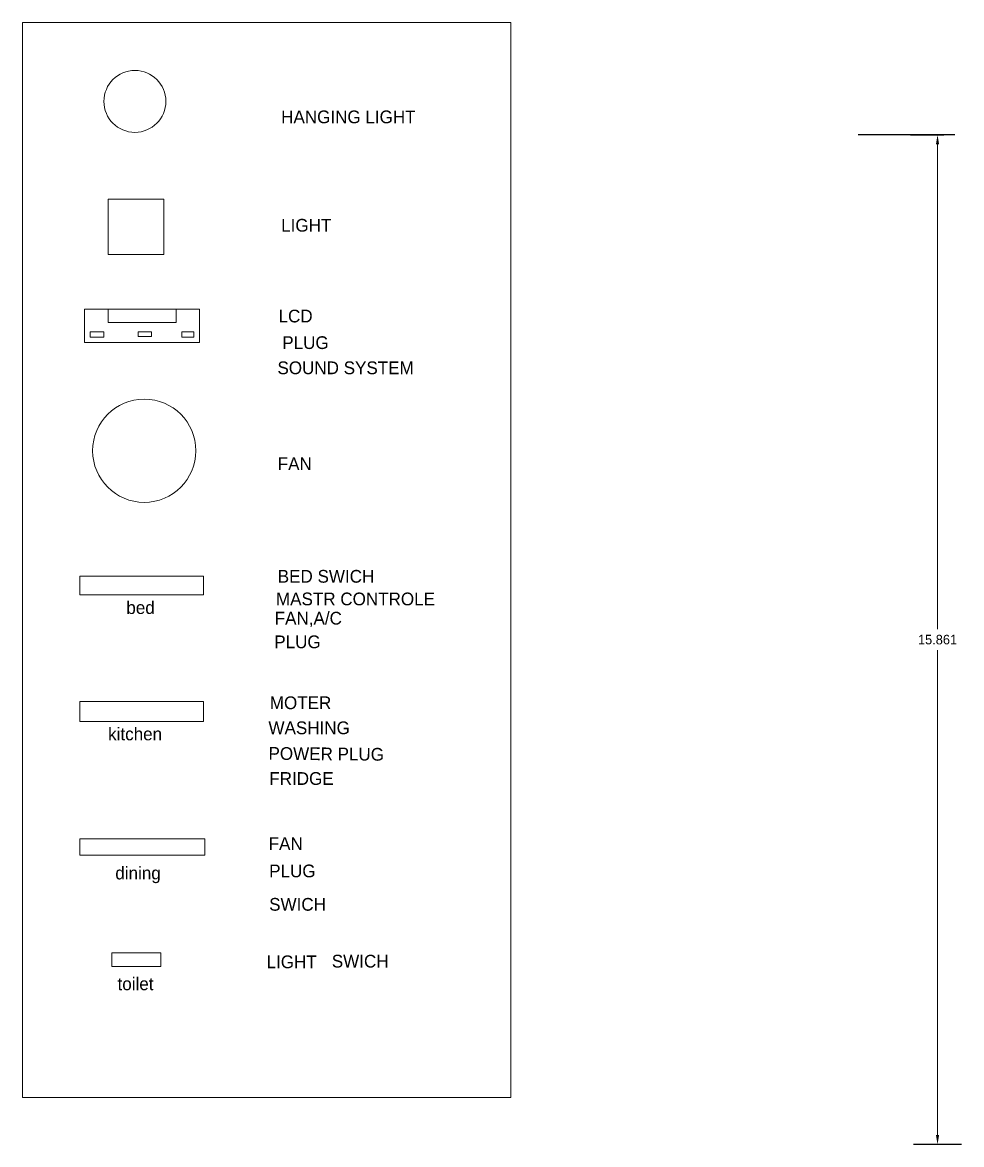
# Model space of a CAD drawing. Header units: inches. Extents: x -100 to 1476, y -184 to 112.
# Drawn here: x -99.82 to -85.07, y 21.95 to 39.57 of the extents above; entities that cross this region are included whole.
import ezdxf

# ---------------------------------------------------------------- set-up
doc = ezdxf.new("R2010")
doc.units = ezdxf.units.IN
doc.header["$MEASUREMENT"] = 0
doc.header["$PDMODE"] = 66
doc.dimstyles.get("Standard").update_dxf_attribs({"dimtxt": 0.15, "dimasz": 0.15, "dimexe": 0.1, "dimexo": 0.0625, "dimgap": 0.09, "dimtad": 0, "dimtih": 1, "dimtoh": 1, "dimdec": 4, "dimdsep": 46, "dimtxsty": 'Standard', "dimcen": 0.09, "dimadec": 0, "dimazin": 0, "dimtfac": 1, "dimtdec": 4, "dimtofl": 0, "dimtmove": 0, "dimatfit": 3, "dimfxl": 0, "dimtolj": 1, "dimtzin": 0, "dimlwd": 15, "dimarcsym": 0})

# ---------------------------------------------------------------- blocks, each defined once
blk = doc.blocks.new('*D362')
at = {"color": 0, "lineweight": -2, "transparency": 16777216}
for p, q in [((-85.876, 37.808), (-85.352, 37.808)), ((-85.515, 21.947), (-85.552, 21.947))]:
    blk.add_line(p, q, dxfattribs=at)
at = {"color": 0, "lineweight": 15, "transparency": 16777216}
for p, q in [((-85.452, 37.658), (-85.452, 30.042)), ((-85.452, 22.097), (-85.452, 29.712))]:
    blk.add_line(p, q, dxfattribs=at)
at = {"color": 0, "linetype": 'ByBlock', "lineweight": 18, "ltscale": 0.0008, "transparency": 16777216}
for points in [[(-85.427, 37.658), (-85.477, 37.658), (-85.452, 37.808)], [(-85.477, 22.097), (-85.427, 22.097), (-85.452, 21.947)]]:
    blk.add_solid(points, dxfattribs=at)
at = {"layer": 'Defpoints', "color": 0, "linetype": 'ByBlock', "lineweight": 18, "transparency": 16777216}
for p in [(-85.938, 37.808), (-85.452, 21.947), (-85.452, 21.947)]:
    blk.add_point(p, dxfattribs=at)
at = {"color": 0, "linetype": 'ByBlock', "ltscale": 0.0008, "transparency": 16777216, "insert": (-85.452, 29.877), "char_height": 0.15, "attachment_point": 5}
blk.add_mtext('\\A1;15.861', dxfattribs=at)
blk = doc.blocks.new('*D358')
at = {"color": 0, "lineweight": -2, "transparency": 16777216}
for p, q in [((-85.876, 37.808), (-85.352, 37.808)), ((-85.515, 21.947), (-85.552, 21.947))]:
    blk.add_line(p, q, dxfattribs=at)
at = {"color": 0, "lineweight": 15, "transparency": 16777216}
for p, q in [((-85.452, 37.658), (-85.452, 30.042)), ((-85.452, 22.097), (-85.452, 29.712))]:
    blk.add_line(p, q, dxfattribs=at)
at = {"color": 0, "linetype": 'ByBlock', "lineweight": 18, "ltscale": 0.0008, "transparency": 16777216}
for points in [[(-85.427, 37.658), (-85.477, 37.658), (-85.452, 37.808)], [(-85.477, 22.097), (-85.427, 22.097), (-85.452, 21.947)]]:
    blk.add_solid(points, dxfattribs=at)
at = {"layer": 'Defpoints', "color": 0, "linetype": 'ByBlock', "lineweight": 18, "transparency": 16777216}
for p in [(-85.938, 37.808), (-85.452, 21.947), (-85.452, 21.947)]:
    blk.add_point(p, dxfattribs=at)
at = {"color": 0, "linetype": 'ByBlock', "ltscale": 0.0008, "transparency": 16777216, "insert": (-85.452, 29.877), "char_height": 0.15, "attachment_point": 5}
blk.add_mtext('\\A1;15.861', dxfattribs=at)

msp = doc.modelspace()

# ---------------------------------------------------------------- linework, layer by layer
for p, q in [((-85.17873, 37.80771), (-86.69795, 37.80771)), ((-85.07497, 21.94671), (-85.82913, 21.94671))]:
    msp.add_line(p, q)
at = {"color": 3, "linetype": 'ByBlock', "lineweight": 18, "ltscale": 0.0008}
for p, q in [((-98.47487, 35.07), (-98.84394, 35.07)), ((-98.84394, 35.07), (-98.84394, 34.54633)), ((-98.47487, 35.07), (-98.47487, 34.85665)), ((-97.4065, 35.07), (-98.47487, 35.07)), ((-97.4065, 34.85665), (-97.4065, 35.07)), ((-97.03742, 35.07), (-97.4065, 35.07)), ((-97.03742, 34.54633), (-97.03742, 35.07)), ((-98.47487, 34.85665), (-97.4065, 34.85665)), ((-98.84394, 34.54633), (-97.03742, 34.54633))]:
    msp.add_line(p, q, dxfattribs=at)
at = {"color": 5, "linetype": 'ByBlock', "lineweight": 18, "ltscale": 3}
msp.add_lwpolyline([(-99.81843, 39.5715), (-92.14945, 39.5715), (-92.14945, 22.68628), (-99.81843, 22.68628)], close=True, dxfattribs=at)
at = {"color": 2, "linetype": 'ByBlock', "lineweight": 18, "ltscale": 0.0008}
msp.add_lwpolyline([(-98.4739, 36.79598), (-97.60128, 36.79598), (-97.60128, 35.92469), (-98.4739, 35.92469)], close=True, dxfattribs=at)
at = {"color": 3, "linetype": 'ByBlock', "lineweight": 18, "ltscale": 0.0008}
for points in [[(-98.75436, 34.71221), (-98.54052, 34.71221), (-98.54052, 34.62678), (-98.75436, 34.62678)], [(-98.00083, 34.71221), (-97.79022, 34.71221), (-97.79022, 34.63992), (-98.00083, 34.63992)], [(-97.31634, 34.71221), (-97.12548, 34.71221), (-97.12548, 34.62678), (-97.31634, 34.62678)]]:
    msp.add_lwpolyline(points, close=True, dxfattribs=at)
at = {"color": 1, "linetype": 'ByBlock', "lineweight": 18, "ltscale": 0.0008}
for points in [[(-98.91915, 30.8766), (-96.97714, 30.8766), (-96.97714, 30.58082), (-98.91915, 30.58082)], [(-98.91915, 28.59261), (-96.97714, 28.59261), (-96.97714, 28.90804), (-98.91915, 28.90804)], [(-98.41275, 24.95749), (-97.64487, 24.95749), (-97.64487, 24.74451), (-98.41275, 24.74451)]]:
    msp.add_lwpolyline(points, close=True, dxfattribs=at)
at = {"color": 1, "linetype": 'ByBlock', "lineweight": 18, "ltscale": 3}
msp.add_lwpolyline([(-98.91915, 26.74747), (-96.95736, 26.74747), (-96.95736, 26.49197), (-98.91915, 26.49197)], close=True, dxfattribs=at)
at = {"color": 2, "linetype": 'ByBlock', "lineweight": 18, "ltscale": 0.0008}
msp.add_circle((-98.05319, 38.33145), 0.48642, dxfattribs=at)
at = {"color": 4, "linetype": 'ByBlock', "lineweight": 18, "ltscale": 0.0008}
msp.add_circle((-97.90609, 32.84455), 0.81069, dxfattribs=at)

# ---------------------------------------------------------------- texts
at = {"color": 2, "linetype": 'ByBlock', "lineweight": 18, "ltscale": 0.0008, "char_height": 0.2, "attachment_point": 1}
for s, insert, width in [('HANGING LIGHT ', (-95.75691, 38.18813), 5.1631903), ('LIGHT', (-95.75691, 36.48579), 5.3326722)]:
    msp.add_mtext(s, dxfattribs=dict(at, insert=insert, width=width))
at = {"color": 1, "linetype": 'ByBlock', "lineweight": 18, "ltscale": 0.0008, "char_height": 0.2, "attachment_point": 1}
for s, insert, width in [('{\\C3;LCD}', (-95.79755, 35.05989), 4.3584382), ('{\\C3;LCD}', (-95.79755, 35.05989), 4.3584382), ('{\\C3;PLUG}', (-95.73928, 34.64207), 3.1449441), ('{\\C3;SOUND SYSTEM}', (-95.81525, 34.24691), 3.3340969), ('FRIDGE', (-95.943, 27.7961), 1.2882968)]:
    msp.add_mtext(s, dxfattribs=dict(at, insert=insert, width=width))
at = {"color": 4, "linetype": 'ByBlock', "lineweight": 18, "ltscale": 0.0008, "char_height": 0.2, "attachment_point": 1}
for s, insert, width in [('FAN', (-95.81016, 32.7398), 2.7023042), ('{\\C1;MOTER}', (-95.9351, 28.98561), 0.0702573)]:
    msp.add_mtext(s, dxfattribs=dict(at, insert=insert, width=width))
at = {"color": 3, "linetype": 'ByBlock', "lineweight": 18, "ltscale": 0.0008, "char_height": 0.2, "attachment_point": 1}
for s, insert, width in [('{\\C1;BED SWICH}', (-95.81016, 30.97188), 8.8589222), ('{\\C1;MASTR CONTROLE}', (-95.83836, 30.61652), 3.5868535), ('{\\C1;FAN,A/C}', (-95.85826, 30.31422), 3.4340581), ('{\\C1;PLUG}', (-95.86485, 29.94242), 1.8330339)]:
    msp.add_mtext(s, dxfattribs=dict(at, insert=insert, width=width))
at = {"char_height": 0.2, "width": 3.5819957, "attachment_point": 1}
for s, insert in [('{\\fVani|b0|i0|c0|p34;bed}', (-98.18728, 30.48051)), ('{\\fVani|b0|i0|c0|p34;kitchen}', (-98.47338, 28.49594)), ('{\\fVani|b0|i0|c0|p34;dining}', (-98.36046, 26.31154)), ('{\\fVani|b0|i0|c0|p34;toilet}', (-98.3256, 24.57158))]:
    msp.add_mtext(s, dxfattribs=dict(at, insert=insert))
at = {"color": 0, "linetype": 'ByBlock', "lineweight": 18, "ltscale": 0.0008, "insert": (-95.95608, 28.59219), "char_height": 0.2, "width": 0.0209744, "attachment_point": 1}
msp.add_mtext('{\\C1;WASHING}', dxfattribs=at)
at = {"color": 1, "linetype": 'ByBlock', "lineweight": 18, "ltscale": 0.0008, "insert": (-95.95467, 28.19085), "char_height": 0.2, "width": 2.7351541, "attachment_point": 1, "rotation": 359.513709}
msp.add_mtext('POWER PLUG', dxfattribs=at)
at = {"color": 1, "linetype": 'ByBlock', "lineweight": 18, "ltscale": 3, "char_height": 0.2, "attachment_point": 1}
for s, insert, width in [('FAN', (-95.95275, 26.77435), 1.1013179), ('PLUG', (-95.94503, 26.34417), 1.6391701), ('SWICH ', (-95.94503, 25.81967), 1.6647837)]:
    msp.add_mtext(s, dxfattribs=dict(at, insert=insert, width=width))
at = {"color": 1, "linetype": 'ByBlock', "lineweight": 18, "ltscale": 0.0008, "char_height": 0.2, "attachment_point": 1}
for s, insert in [('LIGHT', (-95.98576, 24.91649)), ('SWICH', (-94.96195, 24.92714))]:
    msp.add_mtext(s, dxfattribs=dict(at, insert=insert))

# ---------------------------------------------------------------- dimensions: what is measured, and where the dimension line sits
for picture in ['*D362', '*D358']:
    dim = msp.add_linear_dim(base=(-85.45205, 21.94671), p1=(-85.93834, 37.80771), p2=(-85.45205, 21.94671), angle=90, dimstyle='Standard')
    dim.commit()
    dim.dimension.update_dxf_attribs({"geometry": picture, "text_midpoint": (-85.45205, 29.87721)})

doc.saveas('drawing.dxf')
